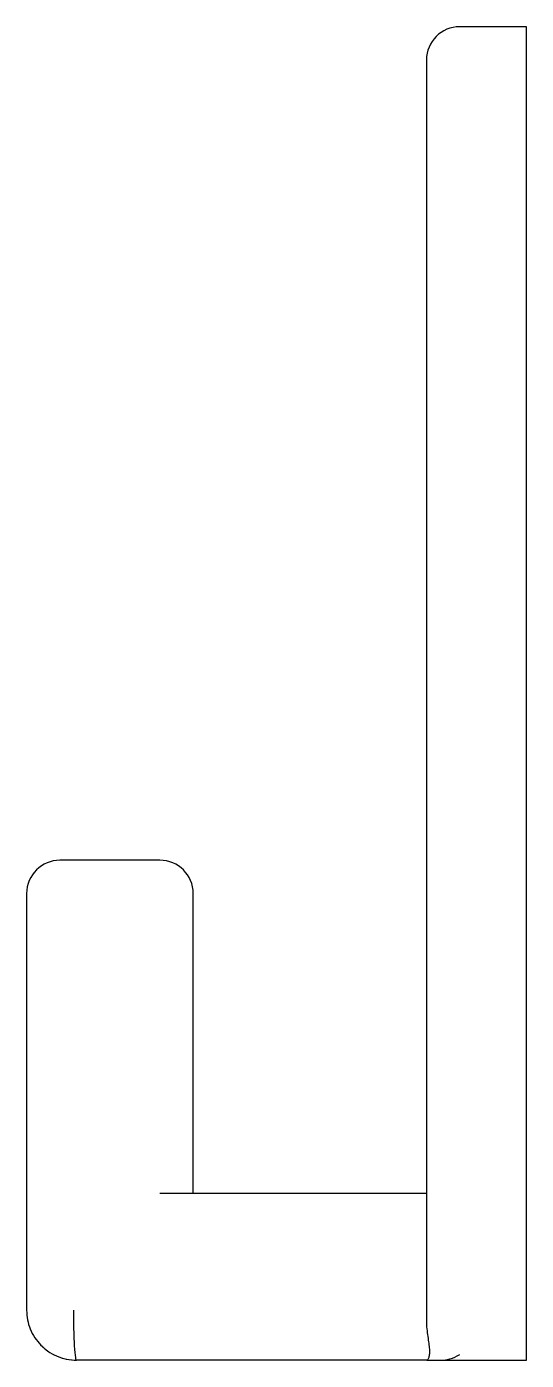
# Model space of a CAD drawing. Header units: millimetres. Extents: x 58 to 242, y 7 to 177.
# Drawn here: x 204.3 to 241.8, y 7.1 to 107 of the extents above.
import ezdxf

# ---------------------------------------------------------------- set-up
doc = ezdxf.new("R2010")
doc.units = ezdxf.units.MM
doc.linetypes.add('HIDDEN', pattern=[1.905, 1.27, -0.635])

msp = doc.modelspace()

# ---------------------------------------------------------------- linework, layer by layer
at = {"color": 7, "linetype": 'Continuous', "lineweight": 25}
for p, q in [((241.783, 107), (236.788, 107)), ((241.783, 21.168), (241.783, 107)), ((234.291, 104.502), (234.291, 21.168)), ((207.852, 44.561), (206.818, 44.561)), ((214.31, 44.561), (207.852, 44.561)), ((204.32, 42.063), (204.32, 10.844)), ((216.808, 19.585), (216.808, 42.063)), ((234.291, 21.168), (234.291, 10.057)), ((241.783, 19.1), (241.783, 21.168)), ((234.291, 19.585), (214.31, 19.585)), ((241.783, 7.527), (241.783, 19.1)), ((234.323, 7.098), (208.066, 7.098)), ((234.323, 7.098), (235.388, 7.098)), ((235.388, 7.098), (241.783, 7.098)), ((241.783, 7.098), (241.783, 7.527))]:
    msp.add_line(p, q, dxfattribs=at)
for centre, start, end in [((236.788, 104.502), 90, 180), ((206.818, 42.063), 90, 180), ((214.31, 42.063), 0, 90)]:
    msp.add_arc(centre, 2.498, start, end, dxfattribs=at)
msp.add_ellipse((236.788, 9.595), major_axis=(2.206, 2.206), ratio=0.530691, start_param=3.629491, end_param=4.224491, dxfattribs=at)
for points, knots in [([(204.32, 10.844), (204.333, 10.609), (204.359, 10.132), (204.573, 9.434), (204.901, 8.782), (205.222, 8.42), (205.377, 8.244)], [0, 0, 0, 0, 0.244976, 0.496958, 0.755972, 1, 1, 1, 1]), ([(208.066, 7.098), (208.002, 7.098), (207.923, 7.766), (207.863, 9.447), (207.852, 10.284), (207.852, 10.844)], [0, 0, 0, 0, 0.897598, 1.121997, 1.570796, 1.570796, 1.570796, 1.570796]), ([(234.291, 10.057), (234.291, 9.636), (234.341, 9.246), (234.419, 8.701), (234.445, 8.531), (234.488, 8.213), (234.504, 8.065), (234.52, 7.796), (234.52, 7.677), (234.504, 7.471), (234.488, 7.383), (234.445, 7.241), (234.419, 7.188), (234.368, 7.116), (234.342, 7.098), (234.323, 7.098)], [0, 0, 0, 0, 0.25, 0.25, 0.375, 0.375, 0.5, 0.5, 0.625, 0.625, 0.75, 0.75, 0.875, 0.875, 1, 1, 1, 1]), ([(205.368, 8.246), (205.54, 8.089), (205.89, 7.77), (206.561, 7.398), (207.303, 7.142), (207.807, 7.113), (208.066, 7.098)], [0, 0, 0, 0, 0.236797, 0.480961, 0.733402, 1, 1, 1, 1])]:
    msp.add_open_spline(points, degree=3, knots=knots, dxfattribs=at)
at = {"color": 7, "linetype": 'HIDDEN', "lineweight": 18}
msp.add_open_spline([(205.377, 8.244), (205.39, 8.227), (205.458, 8.142), (205.619, 8.008), (205.845, 7.82), (206.115, 7.64), (206.545, 7.405), (207.194, 7.158), (207.762, 7.119), (208.066, 7.098)], degree=3, knots=[0, 0, 0, 0, 0.021083, 0.109324, 0.20735, 0.31516, 0.432754, 0.696915, 1, 1, 1, 1], dxfattribs=at)

doc.saveas('drawing.dxf')
